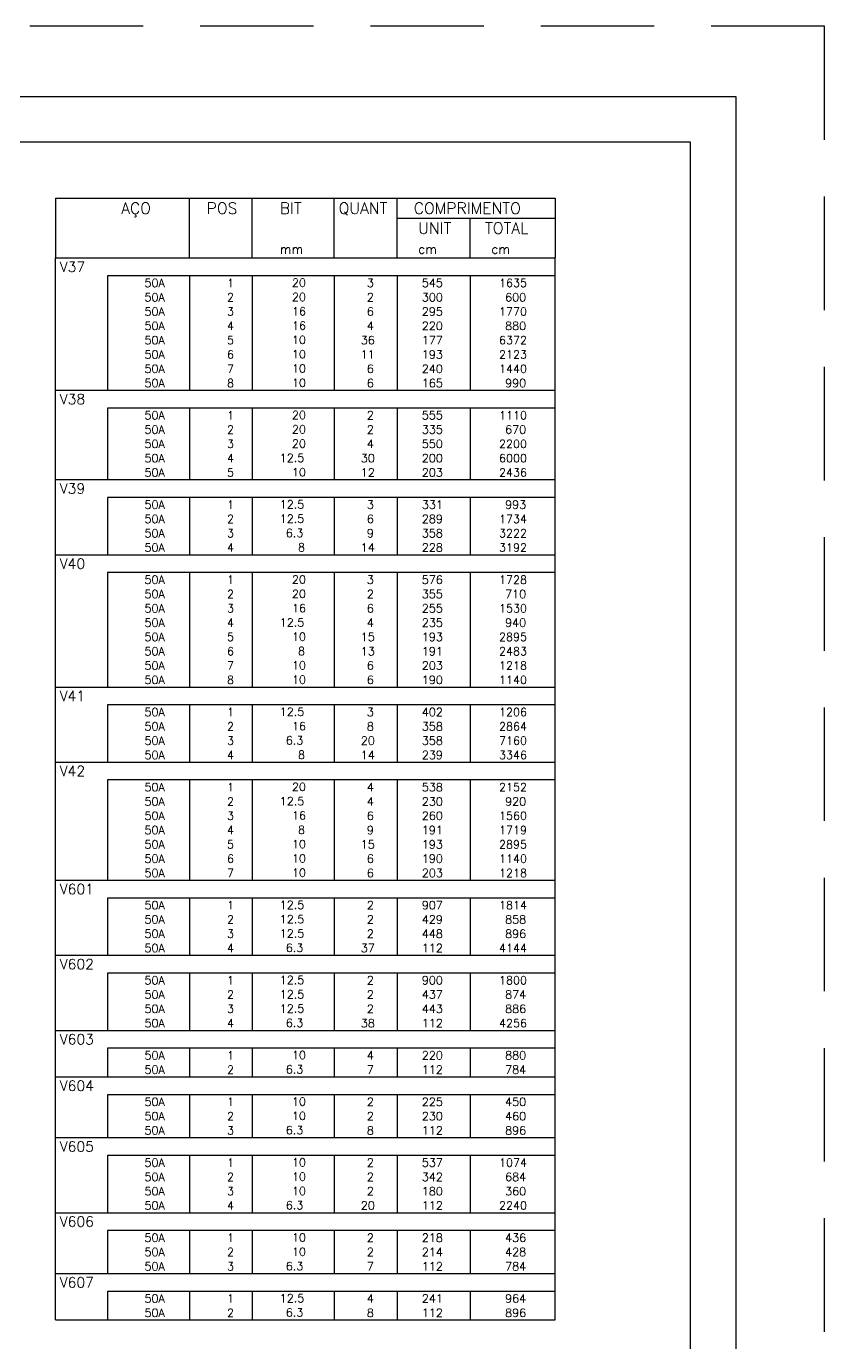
# Model space of a CAD drawing. Extents: x -1.8 to 86.2, y -1.7 to 60.8.
# Drawn here: x 68.62 to 86.2, y 31.81 to 60.8 of the extents above; entities that cross this region are included whole.
import ezdxf

# ---------------------------------------------------------------- set-up
doc = ezdxf.new("R2010")
doc.units = 0
doc.header["$MEASUREMENT"] = 0
doc.linetypes.add('HIDDEN', pattern=[0.375, 0.25, -0.125])
doc.layers.get('0').update_dxf_attribs({"linetype": 'CONTINUOUS'})
doc.layers.get('Defpoints').update_dxf_attribs({"linetype": 'CONTINUOUS'})
doc.layers.add('ARQ_FOLHA', color=7, linetype='CONTINUOUS')
doc.layers.add('PENA_02', color=2, linetype='CONTINUOUS')
doc.styles.get("Standard").update_dxf_attribs({"font": 'ROMANS.SHX'})

# ---------------------------------------------------------------- blocks, each defined once
blk = doc.blocks.new('FOLHA A1 - 841 X 594')
at = {"layer": 'ARQ_FOLHA', "color": 1}
for points in [[(-841, 0), (0, 0), (0, 594), (-841, 594)], [(-816, 10), (-10, 10), (-10, 584), (-816, 584)]]:
    blk.add_lwpolyline(points, close=True, dxfattribs=at)
at = {"layer": 'Defpoints', "color": 8, "linetype": 'HIDDEN', "ltscale": 100}
blk.add_lwpolyline([(-860.5, 609.5), (-860.5, -15.5), (19.5, -15.5), (19.5, 609.5)], close=True, dxfattribs=at)
blk = doc.blocks.new('*U23')
blk.add_blockref('FOLHA A1 - 841 X 594', (0, 0))

msp = doc.modelspace()

# ---------------------------------------------------------------- linework, layer by layer
at = {"layer": 'PENA_02', "linetype": 'Continuous'}
for p, q in [((69.261, 57.016), (69.261, 55.703)), ((69.261, 57.016), (80.261, 57.016)), ((72.211, 55.703), (72.211, 57.016)), ((73.591, 55.703), (73.591, 57.016)), ((75.401, 55.703), (75.401, 57.016)), ((76.781, 55.703), (76.781, 57.016)), ((80.261, 57.016), (80.261, 55.703)), ((76.781, 56.578), (80.261, 56.578)), ((78.391, 55.703), (78.391, 56.578)), ((69.261, 55.703), (80.261, 55.703)), ((69.261, 55.31), (69.261, 55.703)), ((69.261, 55.703), (80.261, 55.703)), ((80.261, 55.31), (80.261, 55.703)), ((69.261, 54.995), (69.261, 55.31)), ((80.261, 55.31), (70.411, 55.31)), ((70.411, 55.31), (70.411, 54.995)), ((72.211, 55.31), (72.211, 54.995)), ((73.591, 55.31), (73.591, 54.995)), ((75.401, 55.31), (75.401, 54.995)), ((76.781, 55.31), (76.781, 54.995)), ((78.391, 55.31), (78.391, 54.995)), ((80.261, 54.995), (80.261, 55.31)), ((69.261, 54.68), (69.261, 54.995)), ((70.411, 54.995), (70.411, 54.68)), ((72.211, 54.995), (72.211, 54.68)), ((73.591, 54.995), (73.591, 54.68)), ((75.401, 54.995), (75.401, 54.68)), ((76.781, 54.995), (76.781, 54.68)), ((78.391, 54.995), (78.391, 54.68)), ((80.261, 54.68), (80.261, 54.995)), ((69.261, 54.365), (69.261, 54.68)), ((70.411, 54.68), (70.411, 54.365)), ((72.211, 54.68), (72.211, 54.365)), ((73.591, 54.68), (73.591, 54.365)), ((75.401, 54.68), (75.401, 54.365)), ((76.781, 54.68), (76.781, 54.365)), ((78.391, 54.68), (78.391, 54.365)), ((80.261, 54.365), (80.261, 54.68)), ((69.261, 54.05), (69.261, 54.365)), ((70.411, 54.365), (70.411, 54.05)), ((72.211, 54.365), (72.211, 54.05)), ((73.591, 54.365), (73.591, 54.05)), ((75.401, 54.365), (75.401, 54.05)), ((76.781, 54.365), (76.781, 54.05)), ((78.391, 54.365), (78.391, 54.05)), ((80.261, 54.05), (80.261, 54.365)), ((69.261, 53.735), (69.261, 54.05)), ((70.411, 54.05), (70.411, 53.735)), ((72.211, 54.05), (72.211, 53.735)), ((73.591, 54.05), (73.591, 53.735)), ((75.401, 54.05), (75.401, 53.735)), ((76.781, 54.05), (76.781, 53.735)), ((78.391, 54.05), (78.391, 53.735)), ((80.261, 53.735), (80.261, 54.05)), ((69.261, 53.42), (69.261, 53.735)), ((70.411, 53.735), (70.411, 53.42)), ((72.211, 53.735), (72.211, 53.42)), ((73.591, 53.735), (73.591, 53.42)), ((75.401, 53.735), (75.401, 53.42)), ((76.781, 53.735), (76.781, 53.42)), ((78.391, 53.735), (78.391, 53.42)), ((80.261, 53.42), (80.261, 53.735)), ((69.261, 53.105), (69.261, 53.42)), ((70.411, 53.42), (70.411, 53.105)), ((72.211, 53.42), (72.211, 53.105)), ((73.591, 53.42), (73.591, 53.105)), ((75.401, 53.42), (75.401, 53.105)), ((76.781, 53.42), (76.781, 53.105)), ((78.391, 53.42), (78.391, 53.105)), ((80.261, 53.105), (80.261, 53.42)), ((69.261, 52.79), (69.261, 53.105)), ((70.411, 53.105), (70.411, 52.79)), ((72.211, 53.105), (72.211, 52.79)), ((73.591, 53.105), (73.591, 52.79)), ((75.401, 53.105), (75.401, 52.79)), ((76.781, 53.105), (76.781, 52.79)), ((78.391, 53.105), (78.391, 52.79)), ((80.261, 52.79), (80.261, 53.105)), ((69.261, 52.396), (69.261, 52.79)), ((69.261, 52.79), (80.261, 52.79)), ((80.261, 52.396), (80.261, 52.79)), ((69.261, 52.081), (69.261, 52.396)), ((80.261, 52.396), (70.411, 52.396)), ((70.411, 52.396), (70.411, 52.081)), ((72.211, 52.396), (72.211, 52.081)), ((73.591, 52.396), (73.591, 52.081)), ((75.401, 52.396), (75.401, 52.081)), ((76.781, 52.396), (76.781, 52.081)), ((78.391, 52.396), (78.391, 52.081)), ((80.261, 52.081), (80.261, 52.396)), ((69.261, 51.766), (69.261, 52.081)), ((70.411, 52.081), (70.411, 51.766)), ((72.211, 52.081), (72.211, 51.766)), ((73.591, 52.081), (73.591, 51.766)), ((75.401, 52.081), (75.401, 51.766)), ((76.781, 52.081), (76.781, 51.766)), ((78.391, 52.081), (78.391, 51.766)), ((80.261, 51.766), (80.261, 52.081)), ((69.261, 51.451), (69.261, 51.766)), ((70.411, 51.766), (70.411, 51.451)), ((72.211, 51.766), (72.211, 51.451)), ((73.591, 51.766), (73.591, 51.451)), ((75.401, 51.766), (75.401, 51.451)), ((76.781, 51.766), (76.781, 51.451)), ((78.391, 51.766), (78.391, 51.451)), ((80.261, 51.451), (80.261, 51.766)), ((69.261, 51.136), (69.261, 51.451)), ((70.411, 51.451), (70.411, 51.136)), ((72.211, 51.451), (72.211, 51.136)), ((73.591, 51.451), (73.591, 51.136)), ((75.401, 51.451), (75.401, 51.136)), ((76.781, 51.451), (76.781, 51.136)), ((78.391, 51.451), (78.391, 51.136)), ((80.261, 51.136), (80.261, 51.451)), ((69.261, 50.821), (69.261, 51.136)), ((70.411, 51.136), (70.411, 50.821)), ((72.211, 51.136), (72.211, 50.821)), ((73.591, 51.136), (73.591, 50.821)), ((75.401, 51.136), (75.401, 50.821)), ((76.781, 51.136), (76.781, 50.821)), ((78.391, 51.136), (78.391, 50.821)), ((80.261, 50.821), (80.261, 51.136)), ((69.261, 50.427), (69.261, 50.821)), ((69.261, 50.821), (80.261, 50.821)), ((80.261, 50.427), (80.261, 50.821)), ((69.261, 50.112), (69.261, 50.427)), ((80.261, 50.427), (70.411, 50.427)), ((70.411, 50.427), (70.411, 50.112)), ((72.211, 50.427), (72.211, 50.112)), ((73.591, 50.427), (73.591, 50.112)), ((75.401, 50.427), (75.401, 50.112)), ((76.781, 50.427), (76.781, 50.112)), ((78.391, 50.427), (78.391, 50.112)), ((80.261, 50.112), (80.261, 50.427)), ((69.261, 49.797), (69.261, 50.112)), ((70.411, 50.112), (70.411, 49.797)), ((72.211, 50.112), (72.211, 49.797)), ((73.591, 50.112), (73.591, 49.797)), ((75.401, 50.112), (75.401, 49.797)), ((76.781, 50.112), (76.781, 49.797)), ((78.391, 50.112), (78.391, 49.797)), ((80.261, 49.797), (80.261, 50.112)), ((69.261, 49.482), (69.261, 49.797)), ((70.411, 49.797), (70.411, 49.482)), ((72.211, 49.797), (72.211, 49.482)), ((73.591, 49.797), (73.591, 49.482)), ((75.401, 49.797), (75.401, 49.482)), ((76.781, 49.797), (76.781, 49.482)), ((78.391, 49.797), (78.391, 49.482)), ((80.261, 49.482), (80.261, 49.797)), ((69.261, 49.167), (69.261, 49.482)), ((70.411, 49.482), (70.411, 49.167)), ((72.211, 49.482), (72.211, 49.167)), ((73.591, 49.482), (73.591, 49.167)), ((75.401, 49.482), (75.401, 49.167)), ((76.781, 49.482), (76.781, 49.167)), ((78.391, 49.482), (78.391, 49.167)), ((80.261, 49.167), (80.261, 49.482)), ((69.261, 48.773), (69.261, 49.167)), ((69.261, 49.167), (80.261, 49.167)), ((80.261, 48.773), (80.261, 49.167)), ((69.261, 48.458), (69.261, 48.773)), ((80.261, 48.773), (70.411, 48.773)), ((70.411, 48.773), (70.411, 48.458)), ((72.211, 48.773), (72.211, 48.458)), ((73.591, 48.773), (73.591, 48.458)), ((75.401, 48.773), (75.401, 48.458)), ((76.781, 48.773), (76.781, 48.458)), ((78.391, 48.773), (78.391, 48.458)), ((80.261, 48.458), (80.261, 48.773)), ((69.261, 48.143), (69.261, 48.458)), ((70.411, 48.458), (70.411, 48.143)), ((72.211, 48.458), (72.211, 48.143)), ((73.591, 48.458), (73.591, 48.143)), ((75.401, 48.458), (75.401, 48.143)), ((76.781, 48.458), (76.781, 48.143)), ((78.391, 48.458), (78.391, 48.143)), ((80.261, 48.143), (80.261, 48.458)), ((69.261, 47.828), (69.261, 48.143)), ((70.411, 48.143), (70.411, 47.828)), ((72.211, 48.143), (72.211, 47.828)), ((73.591, 48.143), (73.591, 47.828)), ((75.401, 48.143), (75.401, 47.828)), ((76.781, 48.143), (76.781, 47.828)), ((78.391, 48.143), (78.391, 47.828)), ((80.261, 47.828), (80.261, 48.143)), ((69.261, 47.513), (69.261, 47.828)), ((70.411, 47.828), (70.411, 47.513)), ((72.211, 47.828), (72.211, 47.513)), ((73.591, 47.828), (73.591, 47.513)), ((75.401, 47.828), (75.401, 47.513)), ((76.781, 47.828), (76.781, 47.513)), ((78.391, 47.828), (78.391, 47.513)), ((80.261, 47.513), (80.261, 47.828)), ((69.261, 47.198), (69.261, 47.513)), ((70.411, 47.513), (70.411, 47.198)), ((72.211, 47.513), (72.211, 47.198)), ((73.591, 47.513), (73.591, 47.198)), ((75.401, 47.513), (75.401, 47.198)), ((76.781, 47.513), (76.781, 47.198)), ((78.391, 47.513), (78.391, 47.198)), ((80.261, 47.198), (80.261, 47.513)), ((69.261, 46.883), (69.261, 47.198)), ((70.411, 47.198), (70.411, 46.883)), ((72.211, 47.198), (72.211, 46.883)), ((73.591, 47.198), (73.591, 46.883)), ((75.401, 47.198), (75.401, 46.883)), ((76.781, 47.198), (76.781, 46.883)), ((78.391, 47.198), (78.391, 46.883)), ((80.261, 46.883), (80.261, 47.198)), ((69.261, 46.568), (69.261, 46.883)), ((70.411, 46.883), (70.411, 46.568)), ((72.211, 46.883), (72.211, 46.568)), ((73.591, 46.883), (73.591, 46.568)), ((75.401, 46.883), (75.401, 46.568)), ((76.781, 46.883), (76.781, 46.568)), ((78.391, 46.883), (78.391, 46.568)), ((80.261, 46.568), (80.261, 46.883)), ((69.261, 46.253), (69.261, 46.568)), ((70.411, 46.568), (70.411, 46.253)), ((72.211, 46.568), (72.211, 46.253)), ((73.591, 46.568), (73.591, 46.253)), ((75.401, 46.568), (75.401, 46.253)), ((76.781, 46.568), (76.781, 46.253)), ((78.391, 46.568), (78.391, 46.253)), ((80.261, 46.253), (80.261, 46.568)), ((69.261, 45.86), (69.261, 46.253)), ((69.261, 46.253), (80.261, 46.253)), ((80.261, 45.86), (80.261, 46.253)), ((69.261, 45.545), (69.261, 45.86)), ((80.261, 45.86), (70.411, 45.86)), ((70.411, 45.86), (70.411, 45.545)), ((72.211, 45.86), (72.211, 45.545)), ((73.591, 45.86), (73.591, 45.545)), ((75.401, 45.86), (75.401, 45.545)), ((76.781, 45.86), (76.781, 45.545)), ((78.391, 45.86), (78.391, 45.545)), ((80.261, 45.545), (80.261, 45.86)), ((69.261, 45.23), (69.261, 45.545)), ((70.411, 45.545), (70.411, 45.23)), ((72.211, 45.545), (72.211, 45.23)), ((73.591, 45.545), (73.591, 45.23)), ((75.401, 45.545), (75.401, 45.23)), ((76.781, 45.545), (76.781, 45.23)), ((78.391, 45.545), (78.391, 45.23)), ((80.261, 45.23), (80.261, 45.545)), ((69.261, 44.915), (69.261, 45.23)), ((70.411, 45.23), (70.411, 44.915)), ((72.211, 45.23), (72.211, 44.915)), ((73.591, 45.23), (73.591, 44.915)), ((75.401, 45.23), (75.401, 44.915)), ((76.781, 45.23), (76.781, 44.915)), ((78.391, 45.23), (78.391, 44.915)), ((80.261, 44.915), (80.261, 45.23)), ((69.261, 44.6), (69.261, 44.915)), ((70.411, 44.915), (70.411, 44.6)), ((72.211, 44.915), (72.211, 44.6)), ((73.591, 44.915), (73.591, 44.6)), ((75.401, 44.915), (75.401, 44.6)), ((76.781, 44.915), (76.781, 44.6)), ((78.391, 44.915), (78.391, 44.6)), ((80.261, 44.6), (80.261, 44.915)), ((69.261, 44.206), (69.261, 44.6)), ((69.261, 44.6), (80.261, 44.6)), ((80.261, 44.206), (80.261, 44.6)), ((69.261, 43.891), (69.261, 44.206)), ((80.261, 44.206), (70.411, 44.206)), ((70.411, 44.206), (70.411, 43.891)), ((72.211, 44.206), (72.211, 43.891)), ((73.591, 44.206), (73.591, 43.891)), ((75.401, 44.206), (75.401, 43.891)), ((76.781, 44.206), (76.781, 43.891)), ((78.391, 44.206), (78.391, 43.891)), ((80.261, 43.891), (80.261, 44.206)), ((69.261, 43.576), (69.261, 43.891)), ((70.411, 43.891), (70.411, 43.576)), ((72.211, 43.891), (72.211, 43.576)), ((73.591, 43.891), (73.591, 43.576)), ((75.401, 43.891), (75.401, 43.576)), ((76.781, 43.891), (76.781, 43.576)), ((78.391, 43.891), (78.391, 43.576)), ((80.261, 43.576), (80.261, 43.891)), ((69.261, 43.261), (69.261, 43.576)), ((70.411, 43.576), (70.411, 43.261)), ((72.211, 43.576), (72.211, 43.261)), ((73.591, 43.576), (73.591, 43.261)), ((75.401, 43.576), (75.401, 43.261)), ((76.781, 43.576), (76.781, 43.261)), ((78.391, 43.576), (78.391, 43.261)), ((80.261, 43.261), (80.261, 43.576)), ((69.261, 42.946), (69.261, 43.261)), ((70.411, 43.261), (70.411, 42.946)), ((72.211, 43.261), (72.211, 42.946)), ((73.591, 43.261), (73.591, 42.946)), ((75.401, 43.261), (75.401, 42.946)), ((76.781, 43.261), (76.781, 42.946)), ((78.391, 43.261), (78.391, 42.946)), ((80.261, 42.946), (80.261, 43.261)), ((69.261, 42.631), (69.261, 42.946)), ((70.411, 42.946), (70.411, 42.631)), ((72.211, 42.946), (72.211, 42.631)), ((73.591, 42.946), (73.591, 42.631)), ((75.401, 42.946), (75.401, 42.631)), ((76.781, 42.946), (76.781, 42.631)), ((78.391, 42.946), (78.391, 42.631)), ((80.261, 42.631), (80.261, 42.946)), ((69.261, 42.316), (69.261, 42.631)), ((70.411, 42.631), (70.411, 42.316)), ((72.211, 42.631), (72.211, 42.316)), ((73.591, 42.631), (73.591, 42.316)), ((75.401, 42.631), (75.401, 42.316)), ((76.781, 42.631), (76.781, 42.316)), ((78.391, 42.631), (78.391, 42.316)), ((80.261, 42.316), (80.261, 42.631)), ((69.261, 42.001), (69.261, 42.316)), ((70.411, 42.316), (70.411, 42.001)), ((72.211, 42.316), (72.211, 42.001)), ((73.591, 42.316), (73.591, 42.001)), ((75.401, 42.316), (75.401, 42.001)), ((76.781, 42.316), (76.781, 42.001)), ((78.391, 42.316), (78.391, 42.001)), ((80.261, 42.001), (80.261, 42.316)), ((69.261, 41.607), (69.261, 42.001)), ((69.261, 42.001), (80.261, 42.001)), ((80.261, 41.607), (80.261, 42.001)), ((69.261, 41.292), (69.261, 41.607)), ((80.261, 41.607), (70.411, 41.607)), ((70.411, 41.607), (70.411, 41.292)), ((72.211, 41.607), (72.211, 41.292)), ((73.591, 41.607), (73.591, 41.292)), ((75.401, 41.607), (75.401, 41.292)), ((76.781, 41.607), (76.781, 41.292)), ((78.391, 41.607), (78.391, 41.292)), ((80.261, 41.292), (80.261, 41.607)), ((69.261, 40.977), (69.261, 41.292)), ((70.411, 41.292), (70.411, 40.977)), ((72.211, 41.292), (72.211, 40.977)), ((73.591, 41.292), (73.591, 40.977)), ((75.401, 41.292), (75.401, 40.977)), ((76.781, 41.292), (76.781, 40.977)), ((78.391, 41.292), (78.391, 40.977)), ((80.261, 40.977), (80.261, 41.292)), ((69.261, 40.662), (69.261, 40.977)), ((70.411, 40.977), (70.411, 40.662)), ((72.211, 40.977), (72.211, 40.662)), ((73.591, 40.977), (73.591, 40.662)), ((75.401, 40.977), (75.401, 40.662)), ((76.781, 40.977), (76.781, 40.662)), ((78.391, 40.977), (78.391, 40.662)), ((80.261, 40.662), (80.261, 40.977)), ((69.261, 40.347), (69.261, 40.662)), ((70.411, 40.662), (70.411, 40.347)), ((72.211, 40.662), (72.211, 40.347)), ((73.591, 40.662), (73.591, 40.347)), ((75.401, 40.662), (75.401, 40.347)), ((76.781, 40.662), (76.781, 40.347)), ((78.391, 40.662), (78.391, 40.347)), ((80.261, 40.347), (80.261, 40.662)), ((69.261, 39.953), (69.261, 40.347)), ((69.261, 40.347), (80.261, 40.347)), ((80.261, 39.953), (80.261, 40.347)), ((69.261, 39.638), (69.261, 39.953)), ((80.261, 39.953), (70.411, 39.953)), ((70.411, 39.953), (70.411, 39.638)), ((72.211, 39.953), (72.211, 39.638)), ((73.591, 39.953), (73.591, 39.638)), ((75.401, 39.953), (75.401, 39.638)), ((76.781, 39.953), (76.781, 39.638)), ((78.391, 39.953), (78.391, 39.638)), ((80.261, 39.638), (80.261, 39.953)), ((69.261, 39.323), (69.261, 39.638)), ((70.411, 39.638), (70.411, 39.323)), ((72.211, 39.638), (72.211, 39.323)), ((73.591, 39.638), (73.591, 39.323)), ((75.401, 39.638), (75.401, 39.323)), ((76.781, 39.638), (76.781, 39.323)), ((78.391, 39.638), (78.391, 39.323)), ((80.261, 39.323), (80.261, 39.638)), ((69.261, 39.008), (69.261, 39.323)), ((70.411, 39.323), (70.411, 39.008)), ((72.211, 39.323), (72.211, 39.008)), ((73.591, 39.323), (73.591, 39.008)), ((75.401, 39.323), (75.401, 39.008)), ((76.781, 39.323), (76.781, 39.008)), ((78.391, 39.323), (78.391, 39.008)), ((80.261, 39.008), (80.261, 39.323)), ((69.261, 38.693), (69.261, 39.008)), ((70.411, 39.008), (70.411, 38.693)), ((72.211, 39.008), (72.211, 38.693)), ((73.591, 39.008), (73.591, 38.693)), ((75.401, 39.008), (75.401, 38.693)), ((76.781, 39.008), (76.781, 38.693)), ((78.391, 39.008), (78.391, 38.693)), ((80.261, 38.693), (80.261, 39.008)), ((69.261, 38.3), (69.261, 38.693)), ((69.261, 38.693), (80.261, 38.693)), ((80.261, 38.3), (80.261, 38.693)), ((69.261, 37.985), (69.261, 38.3)), ((80.261, 38.3), (70.411, 38.3)), ((70.411, 38.3), (70.411, 37.985)), ((72.211, 38.3), (72.211, 37.985)), ((73.591, 38.3), (73.591, 37.985)), ((75.401, 38.3), (75.401, 37.985)), ((76.781, 38.3), (76.781, 37.985)), ((78.391, 38.3), (78.391, 37.985)), ((80.261, 37.985), (80.261, 38.3)), ((69.261, 37.67), (69.261, 37.985)), ((70.411, 37.985), (70.411, 37.67)), ((72.211, 37.985), (72.211, 37.67)), ((73.591, 37.985), (73.591, 37.67)), ((75.401, 37.985), (75.401, 37.67)), ((76.781, 37.985), (76.781, 37.67)), ((78.391, 37.985), (78.391, 37.67)), ((80.261, 37.67), (80.261, 37.985)), ((69.261, 37.276), (69.261, 37.67)), ((69.261, 37.67), (80.261, 37.67)), ((80.261, 37.276), (80.261, 37.67)), ((69.261, 36.961), (69.261, 37.276)), ((80.261, 37.276), (70.411, 37.276)), ((70.411, 37.276), (70.411, 36.961)), ((72.211, 37.276), (72.211, 36.961)), ((73.591, 37.276), (73.591, 36.961)), ((75.401, 37.276), (75.401, 36.961)), ((76.781, 37.276), (76.781, 36.961)), ((78.391, 37.276), (78.391, 36.961)), ((80.261, 36.961), (80.261, 37.276)), ((69.261, 36.646), (69.261, 36.961)), ((70.411, 36.961), (70.411, 36.646)), ((72.211, 36.961), (72.211, 36.646)), ((73.591, 36.961), (73.591, 36.646)), ((75.401, 36.961), (75.401, 36.646)), ((76.781, 36.961), (76.781, 36.646)), ((78.391, 36.961), (78.391, 36.646)), ((80.261, 36.646), (80.261, 36.961)), ((69.261, 36.331), (69.261, 36.646)), ((70.411, 36.646), (70.411, 36.331)), ((72.211, 36.646), (72.211, 36.331)), ((73.591, 36.646), (73.591, 36.331)), ((75.401, 36.646), (75.401, 36.331)), ((76.781, 36.646), (76.781, 36.331)), ((78.391, 36.646), (78.391, 36.331)), ((80.261, 36.331), (80.261, 36.646)), ((69.261, 35.937), (69.261, 36.331)), ((69.261, 36.331), (80.261, 36.331)), ((80.261, 35.937), (80.261, 36.331)), ((69.261, 35.622), (69.261, 35.937)), ((80.261, 35.937), (70.411, 35.937)), ((70.411, 35.937), (70.411, 35.622)), ((72.211, 35.937), (72.211, 35.622)), ((73.591, 35.937), (73.591, 35.622)), ((75.401, 35.937), (75.401, 35.622)), ((76.781, 35.937), (76.781, 35.622)), ((78.391, 35.937), (78.391, 35.622)), ((80.261, 35.622), (80.261, 35.937)), ((69.261, 35.307), (69.261, 35.622)), ((70.411, 35.622), (70.411, 35.307)), ((72.211, 35.622), (72.211, 35.307)), ((73.591, 35.622), (73.591, 35.307)), ((75.401, 35.622), (75.401, 35.307)), ((76.781, 35.622), (76.781, 35.307)), ((78.391, 35.622), (78.391, 35.307)), ((80.261, 35.307), (80.261, 35.622)), ((69.261, 34.992), (69.261, 35.307)), ((70.411, 35.307), (70.411, 34.992)), ((72.211, 35.307), (72.211, 34.992)), ((73.591, 35.307), (73.591, 34.992)), ((75.401, 35.307), (75.401, 34.992)), ((76.781, 35.307), (76.781, 34.992)), ((78.391, 35.307), (78.391, 34.992)), ((80.261, 34.992), (80.261, 35.307)), ((69.261, 34.677), (69.261, 34.992)), ((70.411, 34.992), (70.411, 34.677)), ((72.211, 34.992), (72.211, 34.677)), ((73.591, 34.992), (73.591, 34.677)), ((75.401, 34.992), (75.401, 34.677)), ((76.781, 34.992), (76.781, 34.677)), ((78.391, 34.992), (78.391, 34.677)), ((80.261, 34.677), (80.261, 34.992)), ((69.261, 34.283), (69.261, 34.677)), ((69.261, 34.677), (80.261, 34.677)), ((80.261, 34.283), (80.261, 34.677)), ((69.261, 33.968), (69.261, 34.283)), ((80.261, 34.283), (70.411, 34.283)), ((70.411, 34.283), (70.411, 33.968)), ((72.211, 34.283), (72.211, 33.968)), ((73.591, 34.283), (73.591, 33.968)), ((75.401, 34.283), (75.401, 33.968)), ((76.781, 34.283), (76.781, 33.968)), ((78.391, 34.283), (78.391, 33.968)), ((80.261, 33.968), (80.261, 34.283)), ((69.261, 33.653), (69.261, 33.968)), ((70.411, 33.968), (70.411, 33.653)), ((72.211, 33.968), (72.211, 33.653)), ((73.591, 33.968), (73.591, 33.653)), ((75.401, 33.968), (75.401, 33.653)), ((76.781, 33.968), (76.781, 33.653)), ((78.391, 33.968), (78.391, 33.653)), ((80.261, 33.653), (80.261, 33.968)), ((69.261, 33.338), (69.261, 33.653)), ((70.411, 33.653), (70.411, 33.338)), ((72.211, 33.653), (72.211, 33.338)), ((73.591, 33.653), (73.591, 33.338)), ((75.401, 33.653), (75.401, 33.338)), ((76.781, 33.653), (76.781, 33.338)), ((78.391, 33.653), (78.391, 33.338)), ((80.261, 33.338), (80.261, 33.653)), ((69.261, 32.945), (69.261, 33.338)), ((69.261, 33.338), (80.261, 33.338)), ((80.261, 32.945), (80.261, 33.338)), ((69.261, 32.63), (69.261, 32.945)), ((80.261, 32.945), (70.411, 32.945)), ((70.411, 32.945), (70.411, 32.63)), ((72.211, 32.945), (72.211, 32.63)), ((73.591, 32.945), (73.591, 32.63)), ((75.401, 32.945), (75.401, 32.63)), ((76.781, 32.945), (76.781, 32.63)), ((78.391, 32.945), (78.391, 32.63)), ((80.261, 32.63), (80.261, 32.945)), ((69.261, 32.315), (69.261, 32.63)), ((70.411, 32.63), (70.411, 32.315)), ((72.211, 32.63), (72.211, 32.315)), ((73.591, 32.63), (73.591, 32.315)), ((75.401, 32.63), (75.401, 32.315)), ((76.781, 32.63), (76.781, 32.315)), ((78.391, 32.63), (78.391, 32.315)), ((80.261, 32.315), (80.261, 32.63)), ((69.261, 32.315), (80.261, 32.315))]:
    msp.add_line(p, q, dxfattribs=at)

# ---------------------------------------------------------------- block references
at = {"xscale": 0.09999999999999938, "yscale": 0.09999999999999938, "zscale": 0.09999999999999938}
msp.add_blockref('*U23', (84.246, -0.146), dxfattribs=at)

# ---------------------------------------------------------------- texts
at = {"layer": 'PENA_02', "linetype": 'Continuous'}
for s, height, p in [('AÇO', 0.25, (70.71, 56.672)), ('POS', 0.25, (72.591, 56.672)), ('BIT', 0.25, (74.201, 56.672)), ('QUANT', 0.25, (75.497, 56.672)), ('COMPRIMENTO', 0.25, (77.15, 56.672)), ('UNIT', 0.25, (77.248, 56.235)), ('TOTAL', 0.25, (78.72, 56.235)), ('mm', 0.2, (74.201, 55.797)), ('cm', 0.2, (77.248, 55.797)), ('cm', 0.2, (78.858, 55.797)), ('V37', 0.225, (69.356, 55.394)), ('     50A', 0.18, (70.55, 55.062)), ('  1', 0.18, (72.791, 55.062)), ('     20', 0.18, (73.797, 55.068)), ('    3', 0.18, (75.581, 55.062)), ('    545', 0.18, (76.791, 55.062)), ('   1635', 0.18, (78.624, 55.062)), ('     50A', 0.18, (70.55, 54.747)), ('  2', 0.18, (72.791, 54.747)), ('     20', 0.18, (73.797, 54.753)), ('    2', 0.18, (75.581, 54.747)), ('    300', 0.18, (76.791, 54.747)), ('    600', 0.18, (78.624, 54.747)), ('     50A', 0.18, (70.55, 54.432)), ('  3', 0.18, (72.791, 54.432)), ('     16', 0.18, (73.797, 54.438)), ('    6', 0.18, (75.581, 54.432)), ('    295', 0.18, (76.791, 54.432)), ('   1770', 0.18, (78.624, 54.432)), ('     50A', 0.18, (70.55, 54.117)), ('  4', 0.18, (72.791, 54.117)), ('     16', 0.18, (73.797, 54.123)), ('    4', 0.18, (75.581, 54.117)), ('    220', 0.18, (76.791, 54.117)), ('    880', 0.18, (78.624, 54.117)), ('     50A', 0.18, (70.55, 53.802)), ('  5', 0.18, (72.791, 53.802)), ('     10', 0.18, (73.797, 53.808)), ('   36', 0.18, (75.581, 53.802)), ('    177', 0.18, (76.791, 53.802)), ('   6372', 0.18, (78.624, 53.802)), ('     50A', 0.18, (70.55, 53.487)), ('  6', 0.18, (72.791, 53.487)), ('     10', 0.18, (73.797, 53.493)), ('   11', 0.18, (75.581, 53.487)), ('    193', 0.18, (76.791, 53.487)), ('   2123', 0.18, (78.624, 53.487)), ('     50A', 0.18, (70.55, 53.172)), ('  7', 0.18, (72.791, 53.172)), ('     10', 0.18, (73.797, 53.178)), ('    6', 0.18, (75.581, 53.172)), ('    240', 0.18, (76.791, 53.172)), ('   1440', 0.18, (78.624, 53.172)), ('     50A', 0.18, (70.55, 52.857)), ('  8', 0.18, (72.791, 52.857)), ('     10', 0.18, (73.797, 52.863)), ('    6', 0.18, (75.581, 52.857)), ('    165', 0.18, (76.791, 52.857)), ('    990', 0.18, (78.624, 52.857)), ('V38', 0.225, (69.356, 52.48)), ('     50A', 0.18, (70.55, 52.148)), ('  1', 0.18, (72.791, 52.148)), ('     20', 0.18, (73.797, 52.154)), ('    2', 0.18, (75.581, 52.148)), ('    555', 0.18, (76.791, 52.148)), ('   1110', 0.18, (78.624, 52.148)), ('     50A', 0.18, (70.55, 51.833)), ('  2', 0.18, (72.791, 51.833)), ('     20', 0.18, (73.797, 51.839)), ('    2', 0.18, (75.581, 51.833)), ('    335', 0.18, (76.791, 51.833)), ('    670', 0.18, (78.624, 51.833)), ('     50A', 0.18, (70.55, 51.518)), ('  3', 0.18, (72.791, 51.518)), ('     20', 0.18, (73.797, 51.524)), ('    4', 0.18, (75.581, 51.518)), ('    550', 0.18, (76.791, 51.518)), ('   2200', 0.18, (78.624, 51.518)), ('     50A', 0.18, (70.55, 51.203)), ('  4', 0.18, (72.791, 51.203)), ('   12.5', 0.18, (73.797, 51.209)), ('   30', 0.18, (75.581, 51.203)), ('    200', 0.18, (76.791, 51.203)), ('   6000', 0.18, (78.624, 51.203)), ('     50A', 0.18, (70.55, 50.888)), ('  5', 0.18, (72.791, 50.888)), ('     10', 0.18, (73.797, 50.894)), ('   12', 0.18, (75.581, 50.888)), ('    203', 0.18, (76.791, 50.888)), ('   2436', 0.18, (78.624, 50.888)), ('V39', 0.225, (69.356, 50.512)), ('     50A', 0.18, (70.55, 50.18)), ('  1', 0.18, (72.791, 50.18)), ('   12.5', 0.18, (73.797, 50.185)), ('    3', 0.18, (75.581, 50.18)), ('    331', 0.18, (76.791, 50.18)), ('    993', 0.18, (78.624, 50.18)), ('     50A', 0.18, (70.55, 49.865)), ('  2', 0.18, (72.791, 49.865)), ('   12.5', 0.18, (73.797, 49.87)), ('    6', 0.18, (75.581, 49.865)), ('    289', 0.18, (76.791, 49.865)), ('   1734', 0.18, (78.624, 49.865)), ('     50A', 0.18, (70.55, 49.55)), ('  3', 0.18, (72.791, 49.55)), ('    6.3', 0.18, (73.797, 49.555)), ('    9', 0.18, (75.581, 49.55)), ('    358', 0.18, (76.791, 49.55)), ('   3222', 0.18, (78.624, 49.55)), ('     50A', 0.18, (70.55, 49.235)), ('  4', 0.18, (72.791, 49.235)), ('      8', 0.18, (73.797, 49.24)), ('   14', 0.18, (75.581, 49.235)), ('    228', 0.18, (76.791, 49.235)), ('   3192', 0.18, (78.624, 49.235)), ('V40', 0.225, (69.356, 48.858)), ('     50A', 0.18, (70.55, 48.526)), ('  1', 0.18, (72.791, 48.526)), ('     20', 0.18, (73.797, 48.531)), ('    3', 0.18, (75.581, 48.526)), ('    576', 0.18, (76.791, 48.526)), ('   1728', 0.18, (78.624, 48.526)), ('     50A', 0.18, (70.55, 48.211)), ('  2', 0.18, (72.791, 48.211)), ('     20', 0.18, (73.797, 48.216)), ('    2', 0.18, (75.581, 48.211)), ('    355', 0.18, (76.791, 48.211)), ('    710', 0.18, (78.624, 48.211)), ('     50A', 0.18, (70.55, 47.896)), ('  3', 0.18, (72.791, 47.896)), ('     16', 0.18, (73.797, 47.901)), ('    6', 0.18, (75.581, 47.896)), ('    255', 0.18, (76.791, 47.896)), ('   1530', 0.18, (78.624, 47.896)), ('     50A', 0.18, (70.55, 47.581)), ('  4', 0.18, (72.791, 47.581)), ('   12.5', 0.18, (73.797, 47.586)), ('    4', 0.18, (75.581, 47.581)), ('    235', 0.18, (76.791, 47.581)), ('    940', 0.18, (78.624, 47.581)), ('     50A', 0.18, (70.55, 47.266)), ('  5', 0.18, (72.791, 47.266)), ('     10', 0.18, (73.797, 47.271)), ('   15', 0.18, (75.581, 47.266)), ('    193', 0.18, (76.791, 47.266)), ('   2895', 0.18, (78.624, 47.266)), ('     50A', 0.18, (70.55, 46.951)), ('  6', 0.18, (72.791, 46.951)), ('      8', 0.18, (73.797, 46.956)), ('   13', 0.18, (75.581, 46.951)), ('    191', 0.18, (76.791, 46.951)), ('   2483', 0.18, (78.624, 46.951)), ('     50A', 0.18, (70.55, 46.636)), ('  7', 0.18, (72.791, 46.636)), ('     10', 0.18, (73.797, 46.641)), ('    6', 0.18, (75.581, 46.636)), ('    203', 0.18, (76.791, 46.636)), ('   1218', 0.18, (78.624, 46.636)), ('     50A', 0.18, (70.55, 46.321)), ('  8', 0.18, (72.791, 46.321)), ('     10', 0.18, (73.797, 46.326)), ('    6', 0.18, (75.581, 46.321)), ('    190', 0.18, (76.791, 46.321)), ('   1140', 0.18, (78.624, 46.321)), ('V41', 0.225, (69.356, 45.944)), ('     50A', 0.18, (70.55, 45.612)), ('  1', 0.18, (72.791, 45.612)), ('   12.5', 0.18, (73.797, 45.618)), ('    3', 0.18, (75.581, 45.612)), ('    402', 0.18, (76.791, 45.612)), ('   1206', 0.18, (78.624, 45.612)), ('     50A', 0.18, (70.55, 45.297)), ('  2', 0.18, (72.791, 45.297)), ('     16', 0.18, (73.797, 45.303)), ('    8', 0.18, (75.581, 45.297)), ('    358', 0.18, (76.791, 45.297)), ('   2864', 0.18, (78.624, 45.297)), ('     50A', 0.18, (70.55, 44.982)), ('  3', 0.18, (72.791, 44.982)), ('    6.3', 0.18, (73.797, 44.988)), ('   20', 0.18, (75.581, 44.982)), ('    358', 0.18, (76.791, 44.982)), ('   7160', 0.18, (78.624, 44.982)), ('     50A', 0.18, (70.55, 44.667)), ('  4', 0.18, (72.791, 44.667)), ('      8', 0.18, (73.797, 44.673)), ('   14', 0.18, (75.581, 44.667)), ('    239', 0.18, (76.791, 44.667)), ('   3346', 0.18, (78.624, 44.667)), ('V42', 0.225, (69.356, 44.29)), ('     50A', 0.18, (70.55, 43.958)), ('  1', 0.18, (72.791, 43.958)), ('     20', 0.18, (73.797, 43.964)), ('    4', 0.18, (75.581, 43.958)), ('    538', 0.18, (76.791, 43.958)), ('   2152', 0.18, (78.624, 43.958)), ('     50A', 0.18, (70.55, 43.643)), ('  2', 0.18, (72.791, 43.643)), ('   12.5', 0.18, (73.797, 43.649)), ('    4', 0.18, (75.581, 43.643)), ('    230', 0.18, (76.791, 43.643)), ('    920', 0.18, (78.624, 43.643)), ('     50A', 0.18, (70.55, 43.328)), ('  3', 0.18, (72.791, 43.328)), ('     16', 0.18, (73.797, 43.334)), ('    6', 0.18, (75.581, 43.328)), ('    260', 0.18, (76.791, 43.328)), ('   1560', 0.18, (78.624, 43.328)), ('      8', 0.18, (73.797, 43.019)), ('     50A', 0.18, (70.55, 43.013)), ('  4', 0.18, (72.791, 43.013)), ('    9', 0.18, (75.581, 43.013)), ('    191', 0.18, (76.791, 43.013)), ('   1719', 0.18, (78.624, 43.013)), ('     50A', 0.18, (70.55, 42.698)), ('  5', 0.18, (72.791, 42.698)), ('     10', 0.18, (73.797, 42.704)), ('   15', 0.18, (75.581, 42.698)), ('    193', 0.18, (76.791, 42.698)), ('   2895', 0.18, (78.624, 42.698)), ('     50A', 0.18, (70.55, 42.383)), ('  6', 0.18, (72.791, 42.383)), ('     10', 0.18, (73.797, 42.389)), ('    6', 0.18, (75.581, 42.383)), ('    190', 0.18, (76.791, 42.383)), ('   1140', 0.18, (78.624, 42.383)), ('     50A', 0.18, (70.55, 42.068)), ('  7', 0.18, (72.791, 42.068)), ('     10', 0.18, (73.797, 42.074)), ('    6', 0.18, (75.581, 42.068)), ('    203', 0.18, (76.791, 42.068)), ('   1218', 0.18, (78.624, 42.068)), ('V601', 0.225, (69.356, 41.692)), ('     50A', 0.18, (70.55, 41.36)), ('  1', 0.18, (72.791, 41.36)), ('   12.5', 0.18, (73.797, 41.365)), ('    2', 0.18, (75.581, 41.36)), ('    907', 0.18, (76.791, 41.36)), ('   1814', 0.18, (78.624, 41.36)), ('     50A', 0.18, (70.55, 41.045)), ('  2', 0.18, (72.791, 41.045)), ('   12.5', 0.18, (73.797, 41.05)), ('    2', 0.18, (75.581, 41.045)), ('    429', 0.18, (76.791, 41.045)), ('    858', 0.18, (78.624, 41.045)), ('     50A', 0.18, (70.55, 40.73)), ('  3', 0.18, (72.791, 40.73)), ('   12.5', 0.18, (73.797, 40.735)), ('    2', 0.18, (75.581, 40.73)), ('    448', 0.18, (76.791, 40.73)), ('    896', 0.18, (78.624, 40.73)), ('     50A', 0.18, (70.55, 40.415)), ('  4', 0.18, (72.791, 40.415)), ('    6.3', 0.18, (73.797, 40.42)), ('   37', 0.18, (75.581, 40.415)), ('    112', 0.18, (76.791, 40.415)), ('   4144', 0.18, (78.624, 40.415)), ('V602', 0.225, (69.356, 40.038)), ('     50A', 0.18, (70.55, 39.706)), ('  1', 0.18, (72.791, 39.706)), ('   12.5', 0.18, (73.797, 39.711)), ('    2', 0.18, (75.581, 39.706)), ('    900', 0.18, (76.791, 39.706)), ('   1800', 0.18, (78.624, 39.706)), ('     50A', 0.18, (70.55, 39.391)), ('  2', 0.18, (72.791, 39.391)), ('   12.5', 0.18, (73.797, 39.396)), ('    2', 0.18, (75.581, 39.391)), ('    437', 0.18, (76.791, 39.391)), ('    874', 0.18, (78.624, 39.391)), ('     50A', 0.18, (70.55, 39.076)), ('  3', 0.18, (72.791, 39.076)), ('   12.5', 0.18, (73.797, 39.081)), ('    2', 0.18, (75.581, 39.076)), ('    443', 0.18, (76.791, 39.076)), ('    886', 0.18, (78.624, 39.076)), ('     50A', 0.18, (70.55, 38.761)), ('  4', 0.18, (72.791, 38.761)), ('    6.3', 0.18, (73.797, 38.766)), ('   38', 0.18, (75.581, 38.761)), ('    112', 0.18, (76.791, 38.761)), ('   4256', 0.18, (78.624, 38.761)), ('V603', 0.225, (69.356, 38.384)), ('     50A', 0.18, (70.55, 38.052)), ('  1', 0.18, (72.791, 38.052)), ('     10', 0.18, (73.797, 38.058)), ('    4', 0.18, (75.581, 38.052)), ('    220', 0.18, (76.791, 38.052)), ('    880', 0.18, (78.624, 38.052)), ('     50A', 0.18, (70.55, 37.737)), ('  2', 0.18, (72.791, 37.737)), ('    6.3', 0.18, (73.797, 37.743)), ('    7', 0.18, (75.581, 37.737)), ('    112', 0.18, (76.791, 37.737)), ('    784', 0.18, (78.624, 37.737)), ('V604', 0.225, (69.356, 37.36)), ('     50A', 0.18, (70.55, 37.028)), ('  1', 0.18, (72.791, 37.028)), ('     10', 0.18, (73.797, 37.034)), ('    2', 0.18, (75.581, 37.028)), ('    225', 0.18, (76.791, 37.028)), ('    450', 0.18, (78.624, 37.028)), ('     50A', 0.18, (70.55, 36.713)), ('  2', 0.18, (72.791, 36.713)), ('     10', 0.18, (73.797, 36.719)), ('    2', 0.18, (75.581, 36.713)), ('    230', 0.18, (76.791, 36.713)), ('    460', 0.18, (78.624, 36.713)), ('     50A', 0.18, (70.55, 36.398)), ('  3', 0.18, (72.791, 36.398)), ('    6.3', 0.18, (73.797, 36.404)), ('    8', 0.18, (75.581, 36.398)), ('    112', 0.18, (76.791, 36.398)), ('    896', 0.18, (78.624, 36.398)), ('V605', 0.225, (69.356, 36.022)), ('     50A', 0.18, (70.55, 35.69)), ('  1', 0.18, (72.791, 35.69)), ('     10', 0.18, (73.797, 35.695)), ('    2', 0.18, (75.581, 35.69)), ('    537', 0.18, (76.791, 35.69)), ('   1074', 0.18, (78.624, 35.69)), ('     50A', 0.18, (70.55, 35.375)), ('  2', 0.18, (72.791, 35.375)), ('     10', 0.18, (73.797, 35.38)), ('    2', 0.18, (75.581, 35.375)), ('    342', 0.18, (76.791, 35.375)), ('    684', 0.18, (78.624, 35.375)), ('     50A', 0.18, (70.55, 35.06)), ('  3', 0.18, (72.791, 35.06)), ('     10', 0.18, (73.797, 35.065)), ('    2', 0.18, (75.581, 35.06)), ('    180', 0.18, (76.791, 35.06)), ('    360', 0.18, (78.624, 35.06)), ('     50A', 0.18, (70.55, 34.745)), ('  4', 0.18, (72.791, 34.745)), ('    6.3', 0.18, (73.797, 34.75)), ('   20', 0.18, (75.581, 34.745)), ('    112', 0.18, (76.791, 34.745)), ('   2240', 0.18, (78.624, 34.745)), ('V606', 0.225, (69.356, 34.368)), ('     50A', 0.18, (70.55, 34.036)), ('  1', 0.18, (72.791, 34.036)), ('     10', 0.18, (73.797, 34.041)), ('    2', 0.18, (75.581, 34.036)), ('    218', 0.18, (76.791, 34.036)), ('    436', 0.18, (78.624, 34.036)), ('     50A', 0.18, (70.55, 33.721)), ('  2', 0.18, (72.791, 33.721)), ('     10', 0.18, (73.797, 33.726)), ('    2', 0.18, (75.581, 33.721)), ('    214', 0.18, (76.791, 33.721)), ('    428', 0.18, (78.624, 33.721)), ('     50A', 0.18, (70.55, 33.406)), ('  3', 0.18, (72.791, 33.406)), ('    6.3', 0.18, (73.797, 33.411)), ('    7', 0.18, (75.581, 33.406)), ('    112', 0.18, (76.791, 33.406)), ('    784', 0.18, (78.624, 33.406)), ('V607', 0.225, (69.356, 33.029)), ('     50A', 0.18, (70.55, 32.697)), ('  1', 0.18, (72.791, 32.697)), ('   12.5', 0.18, (73.797, 32.703)), ('    4', 0.18, (75.581, 32.697)), ('    241', 0.18, (76.791, 32.697)), ('    964', 0.18, (78.624, 32.697)), ('     50A', 0.18, (70.55, 32.382)), ('  2', 0.18, (72.791, 32.382)), ('    6.3', 0.18, (73.797, 32.388)), ('    8', 0.18, (75.581, 32.382)), ('    112', 0.18, (76.791, 32.382)), ('    896', 0.18, (78.624, 32.382))]:
    msp.add_text(s, height=height, dxfattribs=at).set_placement(p)

doc.saveas('drawing.dxf')
